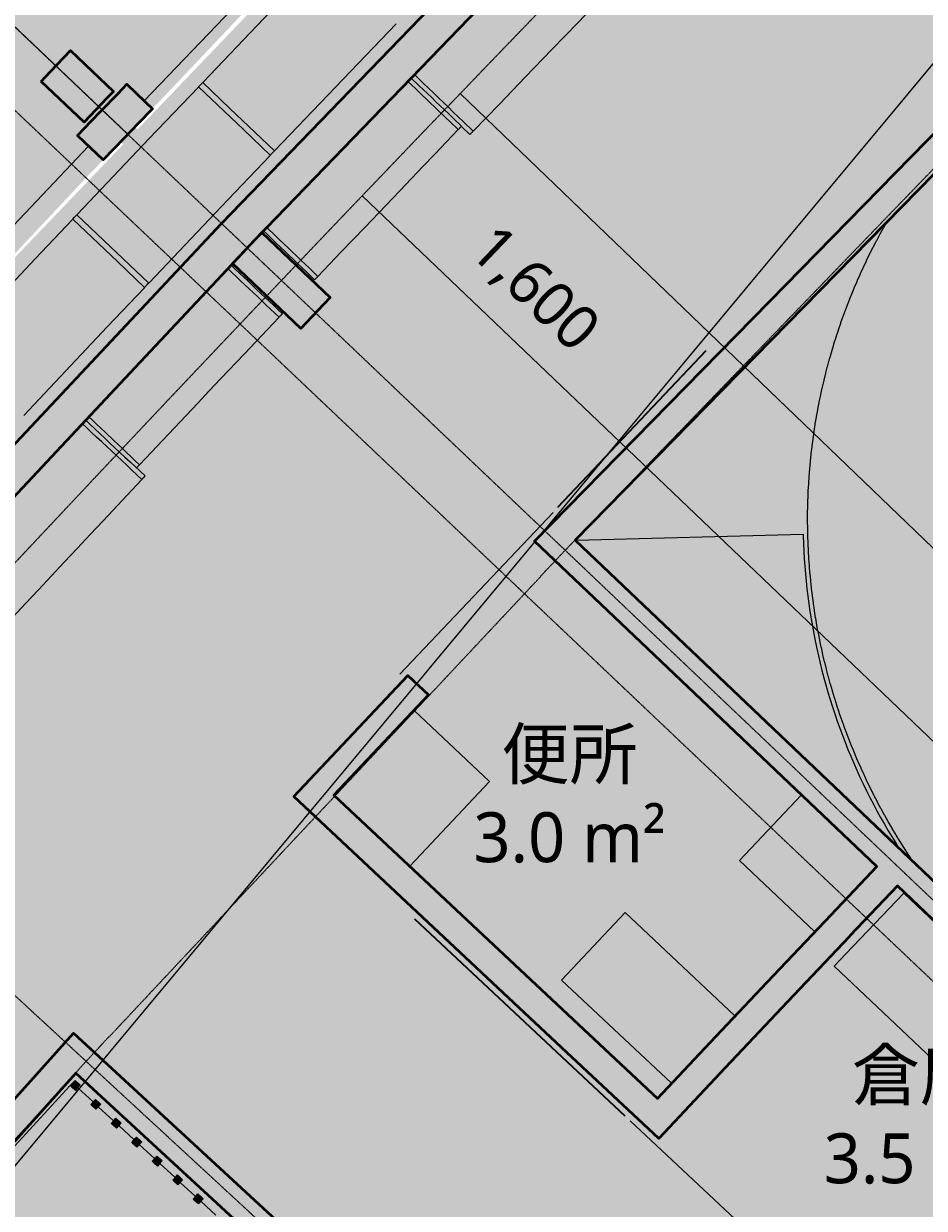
# Model space of a CAD drawing. Header units: millimetres. Extents: x -100577 to 287200, y -212120 to 238461.
# Drawn here: x 60252 to 64068, y 40721 to 45742 of the extents above; entities that cross this region are included whole.
import ezdxf

# ---------------------------------------------------------------- set-up
doc = ezdxf.new("R2010")
doc.units = ezdxf.units.MM
doc.linetypes.add('DASHDOT', pattern=[3.556, 2.54, -0.508, 0, -0.508])
doc.linetypes.add('PHANTOM', pattern=[6.35, 3.175, -0.635, 0.635, -0.635, 0.635, -0.635])
for name, color, linetype, lineweight in [('01_切断（構造・壁）', 7, 'Continuous', 35), ('02_切断（家具）', 8, 'Continuous', 18), ('06_部屋の色', 8, 'Continuous', 0), ('07_切断（建具）', 7, 'Continuous', 18), ('11_見えがかり（家具）', 8, 'Continuous', 9), ('20_上部（屋根の外形・梁）', 8, 'PHANTOM', 9), ('40_通り芯', 1, 'DASHDOT', 9), ('50_寸法', 3, 'Continuous', 9), ('60_部屋名・面積', 7, 'Continuous', 13), ('70_断面の位置', 6, 'DASHDOT', 9)]:
    doc.layers.add(name, color=color, linetype=linetype, lineweight=lineweight)
doc.styles.add('JP', font='NotoSansCJKjp-Regular.otf')

msp = doc.modelspace()

# ---------------------------------------------------------------- hatches: boundary and pattern name
at = {"layer": '01_切断（構造・壁）'}
for points in [[(63671.7, 47412.9), (63705.8, 47379.1), (63707, 47377.7), (63707, 47377.7), (63707, 47377.7), (63705.8, 47376.3), (63675.9, 47346.3), (63541, 47210.6), (63284.7, 46952.6), (63283.9, 46951.8), (62818.8, 46469.9), (62464.9, 46103.2), (61199.4, 44791.9), (61198.5, 44791.1), (60679.8, 44237.7), (60287.2, 43818.7), (60076.1, 43593.5), (59796.7, 43295.4), (59795.4, 43294.1), (59795.4, 43294.1), (59795.4, 43294.1), (59793.9, 43295.3), (59717.2, 43367.2), (59687.3, 43395.2), (59686, 43396.5), (59687.3, 43398), (60178, 43921.5), (61090.1, 44894.7), (61090.5, 44895.1), (62142.4, 45985.1), (62357.1, 46207.6), (62449.4, 46303.1), (63176.9, 47057), (63177.2, 47057.3), (63177.3, 47057.4), (63434.3, 47316), (63475.2, 47357.1), (63599.4, 47482), (63600.8, 47483.3), (63602.1, 47482.1)], [(60326.2, 45497.5), (60365.6, 45538.9), (60450.2, 45627.9), (60631.7, 45455.4), (60605.7, 45428), (60507.6, 45324.9)], [(60539.1, 45329.9), (60577.5, 45369.9), (60651.4, 45446.9), (60688.2, 45485.3), (60765.9, 45411.4), (60796.9, 45381.8), (60796.9, 45381.8), (60796.9, 45381.8), (60737.3, 45319.7), (60677.3, 45257.3), (60588.3, 45164.4), (60510.6, 45238.2), (60479.5, 45267.7), (60479.5, 45267.7), (60479.5, 45267.7)], [(61136.9, 44726.4), (61166.1, 44757.1), (61261, 44856.8), (61550.8, 44581.1), (61497.3, 44524.9), (61426.8, 44450.7)]]:
    msp.add_hatch(color=7, dxfattribs=at).paths.add_polyline_path(points)
at = {"layer": '02_切断（家具）'}
for points in [[(61296.9, 45184.8), (61183, 45293.5), (60993.1, 45474.8), (60999.6, 45481.6), (61010.4, 45492.9), (61124.3, 45384.2), (61314.2, 45202.9), (61307.7, 45196.1)], [(60764.3, 44624.6), (60650, 44732.9), (60459.4, 44913.4), (60465.9, 44920.3), (60476.7, 44931.7), (60591, 44823.3), (60781.6, 44642.8), (60775.1, 44636)], [(65222, 40294.6), (63686.9, 41747.5), (63735.8, 41799.2), (63980.8, 42057.4), (65583, 40537.7), (65903.5, 40233.8), (65864.3, 40192.5), (65668.6, 39986.1), (65552.3, 40001), (65529, 40004)], [(60449, 41241.1), (60463.5, 41256.8), (60469.2, 41263), (60485, 41248.4), (60491.2, 41242.6), (60476.8, 41226.9), (60471.1, 41220.8), (60455.3, 41235.3)], [(60535.8, 41161), (60550.3, 41176.7), (60556, 41182.9), (60571.8, 41168.3), (60578, 41162.5), (60563.6, 41146.8), (60557.9, 41140.7), (60542.1, 41155.2)], [(60622.7, 41080.9), (60637.1, 41096.6), (60642.8, 41102.7), (60658.6, 41088.2), (60664.9, 41082.4), (60650.4, 41066.7), (60644.7, 41060.6), (60628.9, 41075.1)], [(60709.5, 41000.8), (60723.9, 41016.5), (60729.6, 41022.6), (60745.4, 41008), (60751.7, 41002.3), (60737.2, 40986.6), (60731.5, 40980.5), (60715.7, 40995)], [(60796.3, 40920.7), (60810.7, 40936.3), (60816.4, 40942.5), (60832.2, 40927.9), (60838.5, 40922.2), (60824, 40906.5), (60818.3, 40900.4), (60802.5, 40914.9)], [(60883.1, 40840.6), (60897.5, 40856.2), (60903.2, 40862.4), (60919, 40847.8), (60925.3, 40842.1), (60910.9, 40826.4), (60905.2, 40820.3), (60889.4, 40834.9)], [(60969.9, 40760.5), (60984.4, 40776.1), (60990, 40782.3), (61005.9, 40767.7), (61012.1, 40762), (60997.7, 40746.3), (60992, 40740.2), (60976.2, 40754.8)]]:
    msp.add_hatch(color=8, dxfattribs=at).paths.add_polyline_path(points)
at = {"layer": '06_部屋の色', "true_color": 0xf6e3a4}
h = msp.add_hatch(color=8, dxfattribs=at)
h.paths.add_polyline_path([(44177.4, 42081.2), (44516.1, 42484.9), (44856, 42887.9), (43127.9, 44348.7), (46290.4, 48988.5), (46486.8, 49276.7), (46378.3, 49373.6), (46372.4, 49378.8), (46552.4, 49642.9), (46666.6, 49540.6), (46851.1, 49811.2), (46742.8, 49908.5), (46737, 49913.7), (46917.2, 50178), (47031.1, 50075.3), (47065.3, 50125.4), (47096.3, 50171), (48311.4, 51953.7), (48204.1, 52052.4), (48198.3, 52057.7), (48379.1, 52322.9), (48484.7, 52225.4), (48492, 52218.7), (48677.3, 52490.5), (48570.2, 52589.5), (48564.4, 52594.8), (48745.3, 52860.2), (48858, 52755.7), (48877.7, 52784.5), (49516.4, 53721.7), (49545.5, 53764.2), (49641.3, 53895.5), (49655.2, 53914.6), (49660, 53920.3), (49764.5, 54045.6), (49774.9, 54058.2), (49843.4, 54136.5), (49845.5, 54138.9), (49907.4, 54248.7), (49909.2, 54251.8), (49909.2, 54251.9), (49911.5, 54255.5), (50062, 54494.7), (50064.5, 54498), (50235.1, 54718.9), (50238, 54721.9), (50429, 54925.4), (50432.2, 54928.2), (50641.8, 55112.4), (50645.2, 55114.8), (50871.6, 55278.1), (50873.4, 55279.1), (51080.1, 55399.8), (51116.2, 55420.9), (51333.5, 55521.2), (51373.4, 55539.6), (51599.3, 55618.6), (51640.8, 55633.1), (51873.2, 55690), (51915.9, 55700.5), (52152.7, 55734.8), (52195.5, 55741), (52196.3, 55741.1), (52200.5, 55741.3), (52482.9, 55754.9), (52538.6, 55754.9), (54873.8, 55754.5), (54873.9, 55903), (54873.9, 55906.5), (58469.9, 55906), (58469.8, 55759.5), (58469.8, 55754), (58509.8, 55754), (58521.4, 55754), (61629.2, 55753.6), (61669.1, 55753.6), (61671, 55753.6), (61677.1, 55753.6), (61679, 55753.5), (61681, 55753.4), (61681.5, 55753.3), (61976.7, 55738.5), (61981, 55737.8), (62269.5, 55693.9), (62273.6, 55692.9), (62556.4, 55620.2), (62560.3, 55618.8), (62834.4, 55518.2), (62838, 55516.4), (63100.7, 55388.7), (63104.1, 55386.6), (63352.8, 55233.1), (63355.8, 55230.8), (63587.9, 55053.1), (63588.7, 55052.3), (63800.4, 54853.6), (63806.6, 54847.7), (63827.7, 54825.8), (63832.7, 54820.5), (63876.8, 54774.8), (64047.5, 54597.6), (66483.2, 52068.4), (66802.3, 51737.1), (66836.9, 51701.1), (66849.8, 51687.7), (66847.6, 51685.6), (66741.1, 51582.1), (66843.2, 51476.3), (66846.7, 51472.7), (66760.5, 51389), (66251.5, 50899.2), (66199.2, 50847.7), (66099.9, 50949.6), (66093.1, 50956.5), (66089.5, 50953), (66089.4, 50952.8), (66088.7, 50952.1), (66085.5, 50949), (65798.8, 50666.6), (65457.1, 50334.7), (65455.7, 50333.3), (65449.7, 50327.5), (64959, 49839.6), (64948.4, 49829), (64514.9, 49402), (64619.1, 49297.4), (64622.1, 49294.3), (64558.2, 49231.4), (64209.6, 48880), (63858.6, 48530.9), (63374.6, 48038.3), (63209.4, 47871.8), (63101.2, 47978.5), (62757.4, 47631.8), (62751.2, 47625.4), (62569.8, 47438.2), (62674.8, 47335.4), (62678.4, 47331.9), (62526.4, 47175.2), (62186.8, 46829.4), (61698.6, 46321.1), (61217.9, 45825.1), (60870.4, 45458.4), (60798.3, 45383.3), (60693.2, 45483.3), (60688.2, 45488.1), (60476.6, 45267.7), (60583.2, 45166.4), (60586.9, 45163), (60534.7, 45108.7), (60052.5, 44594.7), (59577.6, 44093.2), (59351.3, 43848.7), (59245.2, 43947.7), (59240.1, 43952.5), (59127.1, 43830.4), (59123.3, 43826.3), (58798.2, 43479.6), (58793.4, 43474.5), (58791.1, 43472.1), (58786.7, 43467.3), (58785.4, 43465.8), (58328.3, 42967.2), (58324.2, 42962.6), (57843.8, 42443.3), (57833.4, 42432.1), (57526.4, 42092.4), (57519.7, 42085.1), (57178.2, 41712.2), (56717.9, 41198.3), (56709.1, 41188.4), (56708.9, 41188.2), (56707.9, 41187.1), (56250, 40680.5), (56244.5, 40674.4), (55927.7, 40316), (55923, 40310.6), (55590.5, 39939.1), (55585.5, 39933.5), (55128.5, 39411.1), (55121.6, 39403.3), (54664.1, 38885.3), (54492.8, 38686.8), (54605.6, 38588.5), (54607.4, 38587), (54461.8, 38418.2), (54129.2, 38037.8), (53671.3, 37502), (53220.2, 36979.1), (52907.7, 36608.5), (52646.1, 36302.3), (51656.5, 37138.8), (51347.2, 37400.2), (51845.2, 37987.1), (52358.5, 38587.4), (52860.8, 39170.5), (53365.4, 39751.7), (50500.3, 42248), (49986.6, 41656.2), (49475, 41062.4), (48965.7, 40466.8), (48445.3, 39853.7), (48405.3, 39806.3), (50696.8, 37870.2), (50245.1, 37333.6), (49756.1, 36748.6), (49431.2, 36357.7), (48949, 35773.6), (48946.5, 35772), (48943.2, 35772.2), (43003.2, 40658.3), (43001.4, 40661.7), (43002.5, 40665.4), (43671, 41474)])
h.paths.add_polyline_path([(59417.2, 48399.8), (59346.9, 48477.5), (59271.8, 48550.4), (59192, 48618.2), (59108, 48680.7), (59020, 48737.5), (58928.6, 48788.5), (58834, 48833.3), (58736.6, 48871.9), (58637, 48904.1), (58535.4, 48929.6), (58432.5, 48948.5), (58328.5, 48960.5), (58223.9, 48965.8), (58119.2, 48964.2), (58014.9, 48955.8), (57911.3, 48940.5), (57808.9, 48918.5), (57708.2, 48889.9), (57609.6, 48854.7), (57513.5, 48813.2), (57420.3, 48765.4), (57330.4, 48711.7), (57244.3, 48652.2), (57162.2, 48587.2), (57084.5, 48517), (57011.6, 48441.8), (56943.8, 48362.1), (56881.3, 48278), (56824.5, 48190.1), (56773.6, 48098.7), (56728.7, 48004), (56690.1, 47906.7), (56658, 47807.1), (56632.4, 47705.5), (56613.6, 47602.6), (56601.5, 47498.5), (56596.2, 47393.9), (56597.8, 47289.3), (56606.3, 47184.9), (56621.5, 47081.3), (56643.5, 46978.9), (56672.1, 46878.3), (56707.3, 46779.6), (56748.9, 46683.5), (56796.6, 46590.4), (56850.3, 46500.5), (56909.8, 46414.3), (56974.8, 46332.3), (57045, 46254.6), (57120.2, 46181.7), (57199.9, 46113.9), (57284, 46051.4), (57371.9, 45994.6), (57463.4, 45943.6), (57558, 45898.7), (57655.3, 45860.2), (57754.9, 45828), (57856.5, 45802.5), (57959.5, 45783.6), (58063.5, 45771.5), (58168.1, 45766.3), (58272.8, 45767.9), (58377.1, 45776.3), (58480.7, 45791.6), (58583, 45813.6), (58683.7, 45842.2), (58782.4, 45877.4), (58878.5, 45918.9), (58971.7, 45966.6), (59061.5, 46020.4), (59147.7, 46079.9), (59229.8, 46144.9), (59307.4, 46215.1), (59380.3, 46290.2), (59448.1, 46370), (59510.6, 46454.1), (59567.4, 46542), (59618.4, 46633.4), (59663.3, 46728.1), (59701.9, 46825.4), (59734, 46925), (59759.5, 47026.6), (59778.4, 47129.5), (59790.5, 47233.5), (59795.7, 47338.1), (59794.1, 47442.8), (59785.7, 47547.1), (59770.4, 47650.8), (59748.4, 47753.1), (59719.8, 47853.8), (59684.6, 47952.5), (59643.1, 48048.6), (59595.4, 48141.7), (59541.6, 48231.6), (59482.1, 48317.8)], flags=0)
at = {"layer": '06_部屋の色', "true_color": 0xe9dfcf}
h = msp.add_hatch(color=8, dxfattribs=at)
h.paths.add_polyline_path([(49022.5, 30769.9), (49370.2, 31207.1), (49497.6, 31367.5), (49974.9, 31963.3), (50454.5, 32557.4), (50936.2, 33149.6), (51255.7, 33539.4), (51420.1, 33740.1), (51906.3, 34328.8), (52394.6, 34915.7), (52885.1, 35500.7), (53180.1, 35850), (53180.1, 35850), (53243, 35924.5), (53244.9, 35922.9), (54741, 37666.6), (55040, 38015), (55041.6, 38016.8), (55137.2, 38128.3), (55137.6, 38128.8), (55137.6, 38128.8), (55152.4, 38145.5), (55187.6, 38185.3), (55219.4, 38221.3), (55237.2, 38241.4), (56711.9, 39910.2), (57026.8, 40266.5), (57028.4, 40268.4), (57125.5, 40378.2), (57125.7, 40378.4), (57125.7, 40378.4), (57125.7, 40378.4), (57125.7, 40378.4), (57136.1, 40389.9), (57183.5, 40441.9), (57227, 40489.7), (58726.3, 42137.1), (59046.4, 42488.8), (59048.1, 42490.6), (59146.9, 42599.2), (59147.6, 42599.9), (59162.6, 42615.9), (59249.8, 42709), (59688.5, 43177), (59796.8, 43292.6), (59819.8, 43317.1), (61200.4, 44790.2), (61200.5, 44790.3), (61200.5, 44790.3), (61200.5, 44790.3), (63117.3, 46776.3), (63281.8, 46946.8), (63285.7, 46950.8), (63674.5, 47342), (63710, 47377.8), (63706.1, 47381.6), (64213.4, 47894.8), (64752.1, 48435.7), (65116.6, 48798.7), (65119.4, 48795.9), (65376.4, 49054.5), (65402.5, 49080.8), (65402.6, 49080.9), (67432.9, 51065), (67546.4, 51175.8), (67550.1, 51179.5), (67550.1, 51179.5), (67550.1, 51179.5), (67669, 51292.3), (67872.8, 51485.7), (67985.8, 51592.9), (67984.2, 51594.6), (68202, 51801.3), (68203.6, 51799.6), (68713.3, 52283.3), (68711.7, 52285), (69617, 53144.2), (69618.6, 53142.5), (69662.9, 53184.6), (69989.4, 52835.9), (70054.6, 52897.7), (70054.6, 52897.7), (70054.6, 52897.7), (70054.6, 52897.7), (70120.6, 52958.6), (69794.6, 53307.7), (69839.4, 53349), (69837.8, 53350.7), (71492.2, 54875.3), (71493.8, 54873.6), (71870.2, 55220.6), (71868.6, 55222.3), (71935.2, 55283), (73145.3, 53950.5), (72586, 53440.7), (72028.7, 52928.8), (71473.2, 52414.9), (70957.1, 51933.8), (70368, 51380.9), (69818.3, 50860.8), (69270.6, 50338.6), (68797.2, 49884), (68180.9, 49288.2), (67639, 48760), (67099.1, 48229.8), (66669, 47804.2), (66025.2, 47163.3), (65491.2, 46627), (64959.2, 46088.8), (64570, 45692.1), (64570, 45692.1), (64429.3, 45548.6), (63901.3, 45006.5), (63375.4, 44462.4), (62851.5, 43916.3), (62503.5, 43550.9), (62503.5, 43550.9), (62329.6, 43368.3), (61809.8, 42818.3), (61292, 42266.4), (60776.3, 41712.6), (60472, 41383.5), (60262.6, 41156.9), (59751, 40599.3), (59241.5, 40039.7), (58734.1, 39478.3), (58467.6, 39181.3), (58228.8, 38915), (57725.5, 38349.8), (57224.4, 37782.8), (56725.4, 37213.9), (56497.1, 36951.6), (56228.5, 36643.1), (55733.7, 36070.5), (55241.1, 35496.1), (54750.6, 34919.8), (54554.7, 34687.9), (54262.3, 34341.7), (53776.1, 33761.8), (53292, 33180.1), (52810.2, 32596.6), (52650.3, 32401.5), (52330.5, 32011.3), (51853, 31424.2), (51377.7, 30835.3), (50904.6, 30244.7), (50781.3, 30089.7), (50433.6, 29652.3), (50285.5, 29464.6), (49817.7, 29834.3), (49775.2, 29861.2), (49727, 29880.8), (49674, 29894.4), (49617.3, 29903), (49557.8, 29908.1), (49496.3, 29910.8), (49371.8, 29914), (49310.7, 29917.1), (49247.2, 29917.1), (49178.4, 29910.5), (49106.4, 29899.7), (48960, 29875.1), (48889.4, 29866.1), (48823, 29862.5), (48762.7, 29866.6), (48710.4, 29881), (48663.1, 29901.7), (48616.4, 29923.2), (48570.8, 29946.1), (48526.5, 29970.7), (48484.1, 29997.5), (48443.4, 30026.5), (47554.4, 28893.5), (48079, 29569.3), (48549.7, 30170.5)])
h.paths.add_polyline_path([(53445.9, 35759.4), (53339.9, 35849), (53334.8, 35843), (53273.8, 35770.8), (53391.4, 35671.4), (53397.3, 35678.4), (53457.5, 35749.6)], flags=0)
at = {"layer": '06_部屋の色', "true_color": 0xd9d3ec}
for points in [[(63065.3, 47729), (66954.5, 51580.9), (67336.3, 51185), (63457.5, 47343.4), (59682.3, 43400.1), (59280, 43775.1)], [(61991.1, 43011.1), (62503, 43551.3), (63952.2, 42172.9), (63445.4, 41638.1), (62940.5, 41101.4), (61481.3, 42469.1)], [(63050.1, 40998.5), (62941.1, 41100.6), (63446.1, 41637.4), (63953, 42172.3), (70039.1, 36383.8), (70038.3, 36384.2), (66416.1, 39829.3), (63962.1, 40143.7), (63779.7, 40314.7), (63819.8, 40357.4), (63090.4, 41041.5)]]:
    msp.add_hatch(color=8, dxfattribs=at).paths.add_polyline_path(points)
at = {"layer": '06_部屋の色', "true_color": 0x86bc78}
h = msp.add_hatch(color=8, dxfattribs=at)
h.paths.add_polyline_path([(64569.9, 45692.3), (64680.2, 45804.9), (64899.8, 46028.4), (65119.7, 46251.6), (65340, 46474.5), (65560.6, 46697), (65781.6, 46919.1), (66002.9, 47141), (66224.5, 47362.5), (66446.5, 47583.6), (66668.9, 47804.4), (73991.7, 40419.6), (73780.7, 40210), (73570.1, 40000.2), (73359.8, 39790), (73149.8, 39579.6), (72940.1, 39368.8), (72730.8, 39157.6), (72521.8, 38946.2), (72313.1, 38734.4), (72104.7, 38522.3), (72000, 38415.4), (71896.7, 38309.9), (71689, 38097.1), (71481.6, 37884.1), (71274.5, 37670.7), (71067.8, 37457), (70861.4, 37243), (70655.4, 37028.7), (70449.6, 36814), (70244.2, 36599.1), (70039.1, 36383.8), (62503.3, 43551.2), (62719.4, 43778), (62935.9, 44004.6), (63152.7, 44230.8), (63369.9, 44456.7), (63587.4, 44682.2), (63805.3, 44907.4), (64023.5, 45132.3), (64242, 45356.8), (64460.9, 45581), (64566.4, 45688.7)])
h.paths.add_polyline_path([(67585.9, 41638.2), (67584, 41533.4), (67591.3, 41428.8), (67607.7, 41325.2), (67633.1, 41223.5), (67667.2, 41124.4), (67709.9, 41028.6), (67760.7, 40937), (67819.3, 40850), (67885.3, 40768.6), (67958.1, 40693.2), (68037.2, 40624.4), (68122, 40562.8), (68211.9, 40508.8), (68306.1, 40462.8), (68404, 40425.3), (68504.7, 40396.4), (68607.7, 40376.4), (68711.9, 40365.4), (68816.7, 40363.6), (68921.3, 40370.9), (69024.8, 40387.3), (69126.6, 40412.6), (69225.7, 40446.8), (69321.4, 40489.4), (69413.1, 40540.2), (69500, 40598.9), (69581.5, 40664.8), (69639.1, 40720.4), (69642.8, 40724), (69656.9, 40737.7), (69725.7, 40816.8), (69787.3, 40901.6), (69841.3, 40991.4), (69887.2, 41085.7), (69924.8, 41183.5), (69953.7, 41284.3), (69973.7, 41387.2), (69984.7, 41491.5), (69986.5, 41596.3), (69979.2, 41700.8), (69962.8, 41804.4), (69937.4, 41906.1), (69903.3, 42005.2), (69860.7, 42101), (69809.8, 42192.7), (69751.2, 42279.6), (69685.2, 42361), (69612.4, 42436.4), (69533.3, 42505.2), (69448.5, 42566.8), (69358.6, 42620.8), (69264.4, 42666.8), (69166.6, 42704.4), (69065.8, 42733.3), (68962.9, 42753.3), (68858.6, 42764.2), (68753.8, 42766), (68649.2, 42758.7), (68545.7, 42742.3), (68444, 42717), (68344.9, 42682.8), (68249.1, 42640.2), (68157.4, 42589.4), (68070.5, 42530.8), (67989, 42464.8), (67926.7, 42404.6), (67913.6, 42392), (67844.9, 42312.8), (67783.2, 42228), (67729.2, 42138.2), (67683.3, 42044), (67645.7, 41946.1), (67616.8, 41845.3), (67596.8, 41742.4)], flags=0)
at = {"layer": '06_部屋の色', "true_color": 0xe9dfcf}
for points in [[(63284.8, 46951.8), (67927.2, 42405.1), (67913.6, 42392), (67844.9, 42312.8), (67783.2, 42228), (67729.2, 42138.2), (67683.3, 42044), (67645.7, 41946.1), (67616.8, 41845.3), (67596.8, 41742.4), (67585.9, 41638.2), (67584, 41533.4), (67591.3, 41428.8), (67607.7, 41325.2), (67633.1, 41223.5), (67667.2, 41124.4), (67709.9, 41028.6), (67760.7, 40937), (67819.3, 40850), (67885.3, 40768.6), (67958.1, 40693.2), (68037.2, 40624.4), (68122, 40562.8), (68211.9, 40508.8), (68306.1, 40462.8), (68404, 40425.3), (68504.7, 40396.4), (68607.7, 40376.4), (68711.9, 40365.4), (68816.7, 40363.6), (68921.3, 40370.9), (69024.8, 40387.3), (69126.6, 40412.6), (69225.7, 40446.8), (69321.4, 40489.4), (69413.1, 40540.2), (69500, 40598.9), (69581.5, 40664.8), (69643.3, 40724.5), (73046.9, 37391.1), (72073.7, 36382.7), (72098.8, 36358.4), (71125.8, 35350.2), (61199.4, 44791.1)], [(69183.6, 33329.2), (59145.9, 42600.1), (61199.4, 44791.1), (71100.4, 35374.3), (70142, 34351.7), (70167.6, 34327.8), (69209.3, 33305.4)], [(59145.9, 42600.1), (69183.6, 33329.2), (68240.3, 32292.7), (68266.2, 32269.2), (67323, 31232.9), (67297, 31256.3), (63750.1, 34437.3), (63796.7, 34490.9), (63858.3, 34575.7), (63912.3, 34665.5), (63958.3, 34759.8), (63995.8, 34857.6), (64024.7, 34958.4), (64044.7, 35061.3), (64055.7, 35165.5), (64057.5, 35270.4), (64050.2, 35374.9), (64033.8, 35478.5), (64008.4, 35580.2), (63974.3, 35679.3), (63931.7, 35775.1), (63880.8, 35866.8), (63822.2, 35953.7), (63756.3, 36035.1), (63683.4, 36110.5), (63604.3, 36179.3), (63519.5, 36240.9), (63429.6, 36294.9), (63335.4, 36340.9), (63237.6, 36378.5), (63136.8, 36407.3), (63033.9, 36427.4), (62929.6, 36438.3), (62824.8, 36440.1), (62720.2, 36432.8), (62616.7, 36416.4), (62515, 36391.1), (62415.9, 36356.9), (62320.1, 36314.3), (62228.4, 36263.5), (62141.5, 36204.9), (62060, 36138.9), (61984.6, 36066.1), (61962.4, 36040.5), (57124.7, 40379.3)], [(60923.5, 41871.1), (61113.3, 42075), (61214.4, 42183.4), (61321.3, 42297.8), (61392.5, 42373.8), (61448.9, 42434.1), (61481.4, 42468.8), (63050.1, 40998.5), (63063.5, 41012.8), (63076.9, 41027.2), (63090.4, 41041.5), (63819.8, 40357.4), (63806.4, 40343.2), (63793.1, 40328.9), (63779.7, 40314.7), (63962.1, 40143.7), (66416, 39829.4), (70039, 36383.6), (69862.4, 36197.7), (69834.5, 36168.3), (69732.3, 36060.4), (69630.1, 35952.4), (69528.1, 35844.4), (69462.3, 35774.6), (69069.5, 35356.8), (65421.4, 38776), (62967.1, 39072.1), (60468.4, 41380), (60579.5, 41500.2), (60681.1, 41610), (60787.6, 41724.8), (60894.1, 41839.6)]]:
    msp.add_hatch(color=8, dxfattribs=at).paths.add_polyline_path(points)
at = {"layer": '06_部屋の色', "true_color": 0x9fcb84}
h = msp.add_hatch(color=8, dxfattribs=at)
h.paths.add_polyline_path([(57319.5, 37890.7), (57526.9, 38125.6), (57734.7, 38360.2), (57942.8, 38594.4), (58151.3, 38828.3), (58360.2, 39061.9), (58464.1, 39177.8), (58569.4, 39295.2), (58778.9, 39528.1), (58988.9, 39760.7), (59199.2, 39993), (59409.8, 40225), (59620.8, 40456.7), (59832.2, 40688), (60043.9, 40919), (60255.9, 41149.7), (60468.4, 41380), (67002.1, 35345.3), (68108.2, 34323.6), (67906.7, 34105.1), (67705.5, 33886.2), (67504.6, 33667), (67304, 33447.5), (67103.8, 33227.7), (66903.9, 33007.6), (66704.4, 32787.2), (66505.2, 32566.4), (66306.3, 32345.4), (66209.8, 32237.7), (66206.4, 32234), (66107.8, 32124.1), (65909.7, 31902.4), (65711.8, 31680.5), (65514.3, 31458.2), (65317.2, 31235.6), (65120.4, 31012.8), (64923.9, 30789.6), (64727.8, 30566.1), (64532, 30342.4), (64336.6, 30118.3), (60415, 33533.2), (56493.5, 36948), (56699.5, 37184.2), (56905.8, 37420), (57112.5, 37655.5)])
h.paths.add_polyline_path([(61915.9, 35986.9), (61854.2, 35902.1), (61800.2, 35812.3), (61754.3, 35718.1), (61716.7, 35620.2), (61687.8, 35519.4), (61667.8, 35416.5), (61656.9, 35312.3), (61655, 35207.5), (61662.4, 35102.9), (61678.8, 34999.3), (61704.1, 34897.6), (61738.2, 34798.5), (61780.9, 34702.7), (61831.7, 34611.1), (61890.3, 34524.1), (61956.3, 34442.7), (62029.1, 34367.3), (62108.2, 34298.5), (62193, 34236.9), (62282.9, 34182.9), (62377.1, 34136.9), (62475, 34099.4), (62575.8, 34070.5), (62678.7, 34050.5), (62782.9, 34039.5), (62887.7, 34037.7), (62992.3, 34045), (63095.8, 34061.4), (63197.6, 34086.7), (63296.7, 34120.9), (63392.4, 34163.5), (63484.1, 34214.3), (63571, 34273), (63652.5, 34338.9), (63727.9, 34411.8), (63750, 34437.1), (63796.7, 34490.9), (63858.3, 34575.7), (63912.3, 34665.5), (63958.3, 34759.8), (63995.8, 34857.6), (64024.7, 34958.4), (64044.7, 35061.3), (64055.7, 35165.5), (64057.5, 35270.4), (64050.2, 35374.9), (64033.8, 35478.5), (64008.4, 35580.2), (63974.3, 35679.3), (63931.7, 35775.1), (63880.8, 35866.8), (63822.2, 35953.7), (63756.3, 36035.1), (63683.4, 36110.5), (63604.3, 36179.3), (63519.5, 36240.9), (63429.6, 36294.9), (63335.4, 36340.9), (63237.6, 36378.5), (63136.8, 36407.3), (63033.9, 36427.4), (62929.6, 36438.3), (62824.8, 36440.1), (62720.2, 36432.8), (62616.7, 36416.4), (62515, 36391.1), (62415.9, 36356.9), (62320.1, 36314.3), (62228.4, 36263.5), (62141.5, 36204.9), (62060, 36138.9), (61984.6, 36066.1), (61962.3, 36040.4)], flags=0)
at = {"layer": '50_寸法'}
for points in [[(62136.3, 45417.6), (62130.1, 45411.3), (62122.9, 45406.2), (62114.8, 45402.7), (62106.2, 45400.9), (62097.3, 45400.8), (62088.7, 45402.3), (62080.5, 45405.6), (62073.1, 45410.4), (62066.7, 45416.5), (62061.7, 45423.8), (62058.2, 45431.9), (62056.4, 45440.5), (62056.2, 45449.3), (62057.8, 45458), (62061.1, 45466.2), (62065.8, 45473.6), (62072, 45480), (62079.3, 45485), (62087.3, 45488.5), (62096, 45490.3), (62104.8, 45490.5), (62113.5, 45488.9), (62121.7, 45485.6), (62129.1, 45480.8), (62135.4, 45474.7), (62140.4, 45467.4), (62143.9, 45459.3), (62145.8, 45450.7), (62145.9, 45441.9), (62144.3, 45433.2), (62141.1, 45425)], [(60727.9, 45245.2), (60721.8, 45238.9), (60714.5, 45233.9), (60706.4, 45230.4), (60697.8, 45228.5), (60689, 45228.4), (60680.3, 45230), (60672.1, 45233.3), (60664.7, 45238), (60658.3, 45244.2), (60653.3, 45251.4), (60649.8, 45259.5), (60648, 45268.2), (60647.8, 45277), (60649.4, 45285.7), (60652.7, 45293.9), (60657.5, 45301.3), (60663.6, 45307.6), (60670.9, 45312.6), (60679, 45316.1), (60687.6, 45318), (60696.4, 45318.1), (60705.1, 45316.5), (60713.3, 45313.3), (60720.7, 45308.5), (60727, 45302.3), (60732, 45295.1), (60735.5, 45287), (60737.4, 45278.4), (60737.5, 45269.5), (60735.9, 45260.9), (60732.7, 45252.7)], [(61721.1, 44984.4), (61715, 44978.1), (61707.7, 44973.1), (61699.6, 44969.6), (61691, 44967.7), (61682.2, 44967.6), (61673.5, 44969.2), (61665.3, 44972.4), (61657.9, 44977.2), (61651.5, 44983.4), (61646.5, 44990.6), (61643, 44998.7), (61641.2, 45007.4), (61641, 45016.2), (61642.6, 45024.9), (61645.9, 45033.1), (61650.7, 45040.5), (61656.8, 45046.8), (61664.1, 45051.8), (61672.2, 45055.3), (61680.8, 45057.2), (61689.6, 45057.3), (61698.3, 45055.7), (61706.5, 45052.5), (61713.9, 45047.7), (61720.2, 45041.5), (61725.2, 45034.3), (61728.7, 45026.2), (61730.6, 45017.5), (61730.7, 45008.7), (61729.1, 45000.1), (61725.9, 44991.8)], [(62877.8, 43879), (62871.6, 43872.6), (62864.4, 43867.6), (62856.3, 43864.1), (62847.7, 43862.3), (62838.8, 43862.1), (62830.2, 43863.7), (62822, 43867), (62814.6, 43871.8), (62808.2, 43877.9), (62803.2, 43885.2), (62799.7, 43893.3), (62797.9, 43901.9), (62797.7, 43910.7), (62799.3, 43919.4), (62802.6, 43927.6), (62807.4, 43935), (62813.5, 43941.3), (62820.8, 43946.3), (62828.9, 43949.8), (62837.5, 43951.7), (62846.3, 43951.8), (62855, 43950.2), (62863.2, 43947), (62870.6, 43942.2), (62876.9, 43936.1), (62881.9, 43928.8), (62885.4, 43920.7), (62887.3, 43912.1), (62887.4, 43903.3), (62885.8, 43894.6), (62882.6, 43886.4)], [(62877.8, 43879), (62871.6, 43872.6), (62864.4, 43867.6), (62856.3, 43864.1), (62847.7, 43862.3), (62838.8, 43862.1), (62830.2, 43863.7), (62822, 43867), (62814.6, 43871.8), (62808.2, 43877.9), (62803.2, 43885.2), (62799.7, 43893.3), (62797.9, 43901.9), (62797.7, 43910.7), (62799.3, 43919.4), (62802.6, 43927.6), (62807.4, 43935), (62813.5, 43941.3), (62820.8, 43946.3), (62828.9, 43949.8), (62837.5, 43951.7), (62846.3, 43951.8), (62855, 43950.2), (62863.2, 43947), (62870.6, 43942.2), (62876.9, 43936.1), (62881.9, 43928.8), (62885.4, 43920.7), (62887.3, 43912.1), (62887.4, 43903.3), (62885.8, 43894.6), (62882.6, 43886.4)]]:
    msp.add_hatch(color=7, dxfattribs=at).paths.add_polyline_path(points)

# ---------------------------------------------------------------- linework, layer by layer
at = {"layer": '01_切断（構造・壁）'}
for points in [[(66667.9, 47717.7), (62589.4, 43553.3), (65539, 40746.2)], [(62175.4, 41900.8), (62937.7, 41186), (63162.6, 41425), (63401.8, 41679.3), (63647.7, 41938.8), (63821.3, 42122), (63867, 42170.2), (62981, 43012.4), (62416.9, 43548.6), (62416.9, 43548.6), (62416.9, 43548.6), (63413.2, 44565.9), (64011.4, 45176.7), (65296.4, 46488.8)], [(62464.9, 46103.2), (61199.4, 44791.9), (61198.5, 44791.1), (60679.8, 44237.7), (60287.2, 43818.7), (60076.1, 43593.5), (59796.7, 43295.4), (59795.4, 43294.1), (59795.4, 43294.1), (59795.4, 43294.1), (59793.9, 43295.3), (59717.2, 43367.2), (59687.3, 43395.2), (59686, 43396.5), (59687.3, 43398), (60178, 43921.5), (61090.1, 44894.7), (61090.5, 44895.1), (62142.4, 45985.1)], [(60326.2, 45497.5), (60365.6, 45538.9), (60450.2, 45627.9), (60631.7, 45455.4), (60605.7, 45428), (60507.6, 45324.9), (60326.2, 45497.5)], [(60539.1, 45329.9), (60577.5, 45369.9), (60651.4, 45446.9), (60688.2, 45485.3), (60765.9, 45411.4), (60796.9, 45381.8), (60796.9, 45381.8), (60796.9, 45381.8), (60737.3, 45319.7), (60677.3, 45257.3), (60588.3, 45164.4), (60510.6, 45238.2), (60479.5, 45267.7), (60479.5, 45267.7), (60479.5, 45267.7), (60539.1, 45329.9)], [(61136.9, 44726.4), (61166.1, 44757.1), (61261, 44856.8), (61550.8, 44581.1), (61497.3, 44524.9), (61426.8, 44450.7), (61136.9, 44726.4)], [(64821.2, 41263.2), (63954, 42087.6), (63753, 41875.5), (63750.2, 41872.5), (63489, 41596.9), (63225, 41316.2), (62943.3, 41016.8), (62943.3, 41016.8), (62943.3, 41016.8), (62943.3, 41016.8), (62943.3, 41016.8), (62553.4, 41382.1), (62284.2, 41634.3), (61396.2, 42466.2), (61396.2, 42466.2), (61396.2, 42466.2), (61396.2, 42466.2), (61879.4, 42980.1), (61966.7, 42897.8), (61566.3, 42472), (62175.4, 41900.8), (62175.4, 41900.8)], [(59660.4, 40569), (60463.3, 41464.2), (60533.8, 41399.1), (61282.9, 40706.8), (61540.2, 40469), (61976.8, 40065.5), (61976.8, 40065.5), (61976.8, 40065.5), (61935.5, 40020.8), (61911.6, 39994.9), (61896.8, 39978.9), (61896.8, 39978.9), (61896.8, 39978.9), (61719.7, 40142.4), (61161.4, 40657.7), (60870.6, 40926.2), (60472, 41294.2), (59012.2, 39666.5), (57475.5, 37953.1), (56579.3, 36953.8)]]:
    msp.add_lwpolyline(points, dxfattribs=at)
at = {"layer": '02_切断（家具）'}
for points in [[(61296.9, 45184.8), (61183, 45293.5), (60993.1, 45474.8), (60999.6, 45481.6), (61010.4, 45492.9), (61124.3, 45384.2), (61314.2, 45202.9), (61307.7, 45196.1), (61296.9, 45184.8)], [(60764.3, 44624.6), (60650, 44732.9), (60459.4, 44913.4), (60465.9, 44920.3), (60476.7, 44931.7), (60591, 44823.3), (60781.6, 44642.8), (60775.1, 44636), (60764.3, 44624.6)], [(65222, 40294.6), (63686.9, 41747.5), (63735.8, 41799.2), (63980.8, 42057.4), (65583, 40537.7), (65903.5, 40233.8), (65864.3, 40192.5), (65668.6, 39986.1), (65552.3, 40001), (65529, 40004), (65222, 40294.6)], [(60449, 41241.1), (60463.5, 41256.8), (60469.2, 41263), (60485, 41248.4), (60491.2, 41242.6), (60476.8, 41226.9), (60471.1, 41220.8), (60455.3, 41235.3), (60449, 41241.1)], [(60535.8, 41161), (60550.3, 41176.7), (60556, 41182.9), (60571.8, 41168.3), (60578, 41162.5), (60563.6, 41146.8), (60557.9, 41140.7), (60542.1, 41155.2), (60535.8, 41161)], [(60622.7, 41080.9), (60637.1, 41096.6), (60642.8, 41102.7), (60658.6, 41088.2), (60664.9, 41082.4), (60650.4, 41066.7), (60644.7, 41060.6), (60628.9, 41075.1), (60622.7, 41080.9)], [(60709.5, 41000.8), (60723.9, 41016.5), (60729.6, 41022.6), (60745.4, 41008), (60751.7, 41002.3), (60737.2, 40986.6), (60731.5, 40980.5), (60715.7, 40995), (60709.5, 41000.8)], [(60796.3, 40920.7), (60810.7, 40936.3), (60816.4, 40942.5), (60832.2, 40927.9), (60838.5, 40922.2), (60824, 40906.5), (60818.3, 40900.4), (60802.5, 40914.9), (60796.3, 40920.7)], [(60883.1, 40840.6), (60897.5, 40856.2), (60903.2, 40862.4), (60919, 40847.8), (60925.3, 40842.1), (60910.9, 40826.4), (60905.2, 40820.3), (60889.4, 40834.9), (60883.1, 40840.6)], [(60969.9, 40760.5), (60984.4, 40776.1), (60990, 40782.3), (61005.9, 40767.7), (61012.1, 40762), (60997.7, 40746.3), (60992, 40740.2), (60976.2, 40754.8), (60969.9, 40760.5)]]:
    msp.add_lwpolyline(points, dxfattribs=at)
at = {"layer": '07_切断（建具）'}
for points in [[(61715, 46408.2), (60762.3, 45414.7)], [(60525.9, 45223.7), (59890.8, 44551.9)], [(61845.3, 42984.8), (62494.8, 43670.7)], [(63734.1, 40237.2), (62821.8, 41091.8)]]:
    msp.add_lwpolyline(points, dxfattribs=at)
at = {"layer": '11_見えがかり（家具）'}
for points in [[(61012, 45494.2), (61269.4, 45763.7), (61527.6, 46032.5)], [(62822.1, 45976.4), (62712.3, 45862.6), (62656.7, 45805), (62601.1, 45747.4), (62545.5, 45689.8), (62489.9, 45632.1), (62378.6, 45516.9), (62323, 45459.3), (62267.4, 45401.7), (62157.6, 45287.9)], [(61830.5, 45741.3), (61572.7, 45473.2), (61315.8, 45204.1)], [(61895.4, 45510.3), (61926.6, 45480.5), (61944.7, 45463.2), (61962.7, 45446), (61980.8, 45428.7), (61998.9, 45411.4), (62053.1, 45359.6), (62071.1, 45342.3), (62107.3, 45307.7), (62101.5, 45301.7), (62100.4, 45300.5), (62099.2, 45299.3), (62098.1, 45298.1), (62096.9, 45296.9), (62095.8, 45295.7), (62093.5, 45293.3), (62057.3, 45327.8), (62039.3, 45345.1), (61930.8, 45448.8), (61912.8, 45466.1), (61894.7, 45483.3), (61881.6, 45495.9)], [(61909.3, 45524.7), (61946.3, 45489), (61967.3, 45468.7), (61988.3, 45448.5), (62009.3, 45428.2), (62051.3, 45387.7), (62072.2, 45367.4), (62093.2, 45347.2), (62114.2, 45326.9), (62156.2, 45286.4), (62155, 45285.2), (62153.9, 45284), (62152.7, 45282.8), (62151.6, 45281.6), (62150.4, 45280.4), (62149.2, 45279.2), (62148.1, 45278), (62146.9, 45276.8), (62145.8, 45275.6), (62144.6, 45274.4), (62143.5, 45273.2), (62142.3, 45272), (62107.8, 45305.4)], [(60478.2, 44932.9), (60784.1, 45255.4), (60991.9, 45473.1)], [(62092.1, 45291.8), (62043.9, 45241.4), (61994.3, 45189.6), (61944.7, 45137.7), (61895.1, 45085.9), (61845.6, 45034), (61696.8, 44878.5), (61647.2, 44826.6), (61597.7, 44774.8), (61548.1, 44722.9), (61499.9, 44672.5)], [(61295.8, 45183.2), (61088.3, 44965.9), (60783.1, 44644.1)], [(59946.6, 44369.7), (60300.5, 44745.4), (60458.2, 44911.8)], [(63704, 44442.9), (63704.7, 44445), (63714.2, 44472.9), (63714.9, 44475), (63724.8, 44502.7), (63725.5, 44504.8), (63735.8, 44532.5), (63736.5, 44534.5), (63747.1, 44562), (63747.9, 44564.1), (63758.8, 44591.5), (63759.6, 44593.5), (63770.8, 44620.7), (63771.7, 44622.8), (63783.3, 44649.9), (63784.1, 44651.9), (63796, 44678.8), (63796.9, 44680.8), (63809.2, 44707.6), (63810.1, 44709.6), (63822.7, 44736.3), (63823.6, 44738.3), (63836.6, 44764.7), (63837.5, 44766.7), (63850.8, 44793), (63851.8, 44795), (63865.4, 44821.1), (63866.4, 44823.1), (63880.3, 44849.1), (63881.3, 44851), (63895.6, 44876.8), (63896.6, 44878.7), (63905.4, 44894.1)], [(61283.7, 44876.5), (61317.8, 44843.9), (61335.9, 44826.6), (61353.9, 44809.3), (61372, 44792), (61390.1, 44774.8), (61408.2, 44757.5), (61426.2, 44740.2), (61444.3, 44722.9), (61462.4, 44705.6), (61480.4, 44688.4), (61498.5, 44671.1), (61497.3, 44669.9), (61496.2, 44668.7), (61495, 44667.5), (61492.7, 44665.1), (61491.6, 44663.9), (61490.4, 44662.7), (61489.3, 44661.5), (61487, 44659), (61485.8, 44657.8), (61484.7, 44656.6), (61466.6, 44673.9), (61448.5, 44691.2), (61430.5, 44708.5), (61412.4, 44725.8), (61358.2, 44777.6), (61340.1, 44794.9), (61322.1, 44812.1), (61304, 44829.4), (61285.9, 44846.7), (61269.8, 44862.1)], [(61131.9, 44717), (61148, 44701.7), (61166.2, 44684.6), (61184.4, 44667.4), (61202.5, 44650.2), (61220.7, 44633), (61238.8, 44615.8), (61257, 44598.6), (61275.2, 44581.5), (61311.5, 44547.1), (61329.7, 44529.9), (61347.8, 44512.7), (61346.7, 44511.5), (61345.5, 44510.3), (61344.4, 44509.1), (61343.2, 44507.9), (61342.1, 44506.7), (61340.9, 44505.5), (61339.8, 44504.3), (61338.7, 44503.1), (61336.4, 44500.6), (61335.2, 44499.4), (61334.1, 44498.2), (61315.9, 44515.4), (61297.7, 44532.6), (61279.6, 44549.8), (61261.4, 44566.9), (61243.3, 44584.1), (61225.1, 44601.3), (61188.8, 44635.7), (61170.6, 44652.8), (61152.5, 44670), (61134.3, 44687.2), (61118.2, 44702.4)], [(60763.2, 44623), (60605.7, 44457), (60252.5, 44082.1)], [(61332.7, 44496.8), (61284.8, 44446.1), (61235.5, 44394), (61186.2, 44341.9), (61087.6, 44237.6), (61038.3, 44185.5), (60989, 44133.4), (60939.7, 44081.3), (60890.4, 44029.2), (60841.1, 43977.1), (60791.8, 43924.9), (60743.8, 43874.3)], [(64015.9, 42198.4), (64000, 42222.3), (63998.8, 42224.1), (63982.7, 42249), (63981.5, 42250.9), (63965.7, 42276), (63964.5, 42277.9), (63949, 42303.1), (63947.9, 42305), (63932.7, 42330.5), (63931.5, 42332.4), (63916.6, 42358), (63915.5, 42360), (63901, 42385.8), (63899.9, 42387.7), (63885.6, 42413.7), (63884.6, 42415.6), (63870.6, 42441.8), (63869.6, 42443.8), (63856, 42470.1), (63855, 42472.1), (63841.7, 42498.5), (63840.7, 42500.5), (63827.8, 42527.2), (63826.8, 42529.2), (63814.2, 42556), (63813.2, 42558), (63800.9, 42584.9), (63800, 42586.9), (63788, 42614), (63787.2, 42616), (63775.5, 42643.3), (63774.7, 42645.3), (63763.4, 42672.7), (63762.5, 42674.7), (63751.6, 42702.3), (63750.7, 42704.3), (63740.1, 42731.9), (63739.3, 42734), (63729.1, 42761.8), (63728.3, 42763.8), (63718.4, 42791.7), (63717.6, 42793.8), (63708, 42821.8), (63707.3, 42823.9), (63698.1, 42852), (63697.4, 42854.1), (63688.5, 42882.3), (63687.8, 42884.4), (63679.3, 42912.8), (63678.7, 42914.9), (63670.5, 42943.3), (63669.9, 42945.4), (63662, 42974), (63661.4, 42976.1), (63653.9, 43004.7), (63653.4, 43006.8), (63646.2, 43035.5), (63645.7, 43037.7), (63638.9, 43066.5), (63638.4, 43068.6), (63632, 43097.5), (63631.5, 43099.6), (63625.5, 43128.5), (63625, 43130.7), (63619.3, 43159.7), (63618.9, 43161.9), (63613.5, 43190.9), (63613.1, 43193.1), (63608.1, 43222.2), (63607.8, 43224.4), (63603.2, 43253.6), (63602.8, 43255.8), (63598.6, 43285), (63598.2, 43287.2), (63594.3, 43316.5), (63594.1, 43318.7), (63590.5, 43348), (63590.3, 43350.2), (63587.1, 43379.6), (63586.9, 43381.8), (63584, 43411.2), (63583.8, 43413.3), (63581.4, 43442.8), (63581.2, 43445), (63579.1, 43474.4), (63579, 43476.6), (63577.3, 43506.1), (63577.2, 43508.3), (63575.8, 43537.8), (63575.7, 43540), (63574.7, 43569.5), (63574.7, 43571.7), (63574.1, 43601.2), (63574, 43603.4), (63573.8, 43632.9), (63573.8, 43635.1), (63573.9, 43664.7), (63573.9, 43666.9), (63574.4, 43696.4), (63574.5, 43698.6), (63575.3, 43728.1), (63575.4, 43730.3), (63576.6, 43759.8), (63576.7, 43761.9), (63578.3, 43791.4), (63578.4, 43793.6), (63580.4, 43823.2), (63580.4, 43823.2), (63582.9, 43854.7), (63585.7, 43886.2), (63585.7, 43886.2), (63585.9, 43888.2), (63585.9, 43888.2), (63589, 43917.8), (63589.2, 43919.9), (63592.7, 43949.2), (63592.9, 43951.4), (63596.7, 43980.7), (63597, 43982.8), (63601.2, 44012.1), (63601.5, 44014.2), (63606, 44043.4), (63606.3, 44045.5), (63611.2, 44074.6), (63611.6, 44076.8), (63616.8, 44105.8), (63617.2, 44108), (63622.8, 44136.9), (63623.3, 44139.1), (63629.2, 44168), (63629.7, 44170.1), (63636, 44198.9), (63636.5, 44201), (63643.2, 44229.8), (63643.7, 44231.9), (63650.7, 44260.5), (63651.2, 44262.7), (63658.6, 44291.2), (63659.2, 44293.3), (63667, 44321.8), (63667.5, 44323.9), (63675.7, 44352.2), (63676.3, 44354.3), (63684.7, 44382.6), (63685.4, 44384.7), (63694.2, 44412.8), (63694.9, 44414.9), (63704, 44442.9)], [(60515.8, 44059.8), (60532.1, 44044.5), (60553.3, 44024.6), (60574.6, 44004.6), (60595.9, 43984.7), (60617.2, 43964.7), (60659.7, 43924.9), (60681, 43904.9), (60702.3, 43885), (60723.6, 43865), (60744.9, 43845.1), (60766.1, 43825.1), (60765, 43823.9), (60763.9, 43822.7), (60762.7, 43821.5), (60761.6, 43820.3), (60760.4, 43819), (60758.2, 43816.6), (60757, 43815.4), (60755.9, 43814.2), (60754.7, 43813), (60753.6, 43811.7), (60752.5, 43810.5), (60731.2, 43830.5), (60709.9, 43850.4), (60688.6, 43870.4), (60667.3, 43890.3), (60646.1, 43910.3), (60603.5, 43950.2), (60582.2, 43970.1), (60560.9, 43990), (60539.7, 44010), (60518.4, 44029.9), (60502.1, 44045.2)], [(60529.5, 44074.3), (60542.7, 44061.8), (60560.8, 44044.6), (60579, 44027.5), (60597.2, 44010.3), (60633.5, 43975.9), (60651.7, 43958.7), (60669.8, 43941.6), (60688, 43924.4), (60706.1, 43907.2), (60724.3, 43890), (60742.5, 43872.8), (60740.2, 43870.4), (60739, 43869.2), (60737.9, 43868), (60736.7, 43866.8), (60735.6, 43865.6), (60734.4, 43864.4), (60731, 43860.8)], [(60751.1, 43809.1), (60588.2, 43635.2), (60533.4, 43576.8), (60478.7, 43518.4), (60423.9, 43460), (60369.1, 43401.5), (60314.4, 43343.1), (60259.6, 43284.7), (60096.7, 43110.8)], [(62592.7, 43552.8), (63554.7, 43578.8), (63554.8, 43570.3), (63555.9, 43538.3), (63557.4, 43506.4), (63559.2, 43474.5), (63561.5, 43442.6), (63564.1, 43410.7), (63567.2, 43378.9), (63570.6, 43347.1), (63574.5, 43315.3), (63578.7, 43283.6), (63583.3, 43251.9), (63588.4, 43220.3)], [(63588.4, 43220.3), (63593.8, 43188.8), (63599.6, 43157.3), (63605.8, 43125.9), (63612.3, 43094.6), (63619.3, 43063.3), (63626.7, 43032.2), (63634.4, 43001.1), (63642.5, 42970.1), (63651, 42939.2), (63659.9, 42908.4), (63669.2, 42877.8), (63678.8, 42847.2), (63688.8, 42816.8), (63699.2, 42786.5), (63710, 42756.3), (63721.2, 42726.2), (63732.7, 42696.3), (63744.5, 42666.5), (63756.8, 42636.9), (63769.4, 42607.4), (63782.4, 42578), (63795.7, 42548.9), (63809.4, 42519.8), (63823.4, 42491), (63837.8, 42462.3), (63852.6, 42433.8), (63867.7, 42405.5), (63883.1, 42377.3), (63898.9, 42349.4), (63915, 42321.6), (63931.5, 42294), (63948.3, 42266.7), (63954.5, 42256.9)], [(61906.9, 42831.3), (62225.8, 42530.8), (61888.8, 42172.3)], [(63603.1, 41894.6), (63284.8, 42196), (63546.6, 42472)], [(62996.4, 41251.1), (62530.9, 41687.9), (62801.1, 41975.2), (63266, 41537.1)], [(59341.3, 40030.5), (59537.7, 40246.7), (59844.1, 40582.5), (60151.2, 40917.6), (60447.7, 41239.6)], [(60482.6, 41230.3), (60544.4, 41173.3)], [(60569.4, 41150.2), (60631.3, 41093.2)], [(60656.3, 41070.1), (60718.1, 41013.1)], [(60743.1, 40990), (60804.9, 40933)], [(60829.9, 40909.9), (60891.7, 40852.9)], [(60916.7, 40829.8), (60978.5, 40772.8)], [(61003.5, 40749.7), (61065.3, 40692.7)]]:
    msp.add_lwpolyline(points, dxfattribs=at)
at = {"layer": '20_上部（屋根の外形・梁）'}
msp.add_lwpolyline([(59257.4, 39960.7), (60391.3, 41206.7), (60391.5, 41206.8), (60406, 41222.8), (60408.3, 41225.6), (60410.2, 41228.6), (60410.6, 41229.5), (60411.1, 41230), (60451, 41273.2), (60572.1, 41404.3), (60572.1, 41404.3), (60612, 41447.5), (60612.5, 41448), (60613.3, 41448.6), (60616.2, 41450.7), (60618.8, 41453.2), (61237.7, 42113.5), (62424.3, 43379.6), (62424.4, 43379.7), (62439.3, 43395.5), (62441.5, 43398.2), (62443.5, 43401.2), (62444, 43402.1), (62444.4, 43402.6), (62484.9, 43445.2), (62484.9, 43445.2), (62608, 43574.6), (62648.5, 43617.2), (62649, 43617.7), (62649.8, 43618.2), (62652.7, 43620.3), (62655.4, 43622.7), (63291.8, 44282.1), (64488.9, 45522.5)], dxfattribs=at)
at = {"layer": '40_建具'}
for points in [[(62515.4, 43692.5), (63144.3, 44356.6)], [(62799.9, 41112.3), (61909.4, 41946.5)]]:
    msp.add_lwpolyline(points, dxfattribs=at)
at = {"layer": '40_通り芯'}
for points in [[(73517.2, 33075.8), (59460, 46445.7)], [(57480.7, 40477.4), (57818.4, 40851.9), (58157, 41225.5), (58496.5, 41598.2), (58836.9, 41970.2), (59178.2, 42341.3), (59520.5, 42711.5), (59863.7, 43080.9), (60207.7, 43449.5), (60552.7, 43817.2), (60898.6, 44184.1), (61245.3, 44550.1), (61593, 44915.2), (61941.6, 45279.5), (62291.1, 45643), (62641.4, 46005.6)], [(71638.2, 31071), (57387.3, 44234.3)]]:
    msp.add_lwpolyline(points, dxfattribs=at)
at = {"layer": '50_寸法'}
for points in [[(35707.5, 11478.3), (72069.7, 55135)], [(60692.7, 45273.3), (50378.4, 55083.3)], [(62101.1, 45445.6), (72914.6, 35050.1)], [(61685.9, 45012.5), (62842.6, 43907)], [(62842.6, 43907), (70361.1, 36721.4)]]:
    msp.add_lwpolyline(points, dxfattribs=at)
at = {"layer": '70_断面の位置'}
msp.add_lwpolyline([(76403.2, 30015.6), (48836, 56169.9)], dxfattribs=at)

# ---------------------------------------------------------------- texts
at = {"layer": '50_寸法', "insert": (62333.3, 44532), "char_height": 187.87, "attachment_point": 8, "rotation": 316.297, "style": 'JP'}
msp.add_mtext('1,600', dxfattribs=at)
at = {"layer": '60_部屋名・面積', "char_height": 211.68, "attachment_point": 5, "style": 'JP'}
for s, insert in [('便所\\P3.0 m²', (62565, 42468.3)), ('倉庫\\P3.5 m²', (64049.6, 41107.6))]:
    msp.add_mtext(s, dxfattribs=dict(at, insert=insert))

doc.saveas('drawing.dxf')
